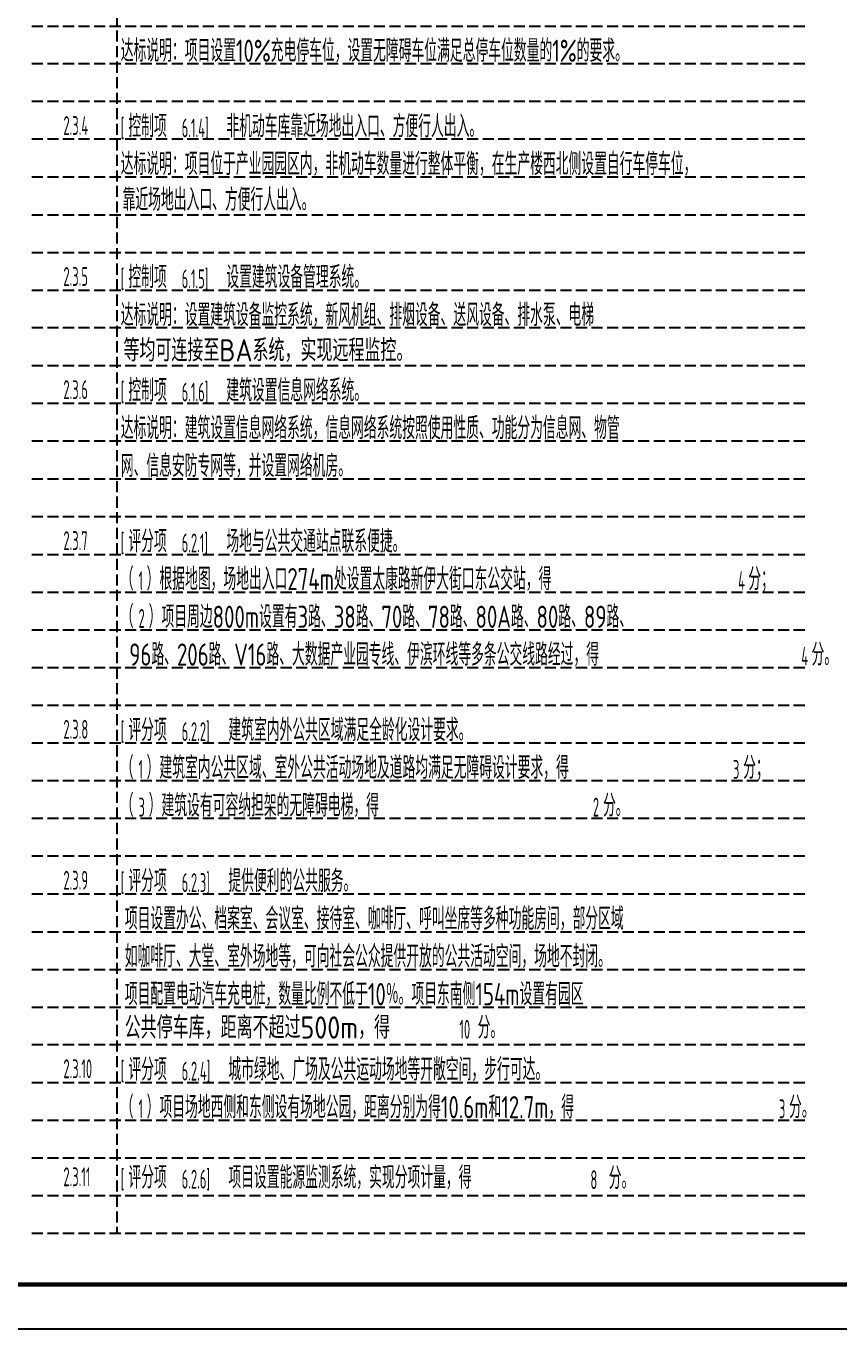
# Model space of a CAD drawing. Extents: x 1109697 to 1467097, y -139975 to 53891.
# Drawn here: x 1234908 to 1253208, y -139975 to -110628 of the extents above; entities that cross this region are included whole.
import ezdxf

# ---------------------------------------------------------------- set-up
doc = ezdxf.new("R2010")
doc.units = 0
doc.header["$LTSCALE"] = 1000
doc.header["$MEASUREMENT"] = 0
doc.linetypes.add('DASH', pattern=[0.35, 0.25, -0.1])
doc.layers.add('0稿纸', color=2, linetype='DASH', plot=False)
doc.layers.add('PUB_TEXT', color=7, linetype='Continuous')
doc.layers.add('PUB_TITLE', color=4, linetype='Continuous')
doc.styles.get("Standard").update_dxf_attribs({"font": 'gbenor.shx', "bigfont": 'gbcbig.shx'})

msp = doc.modelspace()

# ---------------------------------------------------------------- linework, layer by layer
at = {"layer": '0稿纸'}
for p, q in [((1236954, -83428, 0), (1236954, -137828, 0)), ((1235038, -110628, 0), (1252438, -110628, 0)), ((1252438, -111478, 0), (1235038, -111478, 0)), ((1252438, -112328, 0), (1235038, -112328, 0)), ((1252438, -113178, 0), (1235038, -113178, 0)), ((1252438, -114028, 0), (1235038, -114028, 0)), ((1235038, -114878, 0), (1252438, -114878, 0)), ((1235038, -115728, 0), (1252438, -115728, 0)), ((1235038, -116578, 0), (1252438, -116578, 0)), ((1252438, -117428, 0), (1235038, -117428, 0)), ((1252438, -118278, 0), (1235038, -118278, 0)), ((1252438, -119128, 0), (1235038, -119128, 0)), ((1252438, -119978, 0), (1235038, -119978, 0)), ((1235038, -120828, 0), (1252438, -120828, 0)), ((1235038, -121678, 0), (1252438, -121678, 0)), ((1235038, -122528, 0), (1252438, -122528, 0)), ((1235038, -123378, 0), (1252438, -123378, 0)), ((1235038, -124228, 0), (1252438, -124228, 0)), ((1235038, -125078, 0), (1252438, -125078, 0)), ((1235038, -125928, 0), (1252438, -125928, 0)), ((1252438, -126778, 0), (1235038, -126778, 0)), ((1252438, -127628, 0), (1235038, -127628, 0)), ((1252438, -128478, 0), (1235038, -128478, 0)), ((1252438, -129328, 0), (1235038, -129328, 0)), ((1235038, -130178, 0), (1252438, -130178, 0)), ((1235038, -131028, 0), (1252438, -131028, 0)), ((1235038, -131878, 0), (1252438, -131878, 0)), ((1235038, -132728, 0), (1252438, -132728, 0)), ((1252438, -133578, 0), (1235038, -133578, 0)), ((1252438, -134428, 0), (1235038, -134428, 0)), ((1252438, -135278, 0), (1235038, -135278, 0)), ((1252438, -136128, 0), (1235038, -136128, 0)), ((1252438, -136978, 0), (1235038, -136978, 0)), ((1252438, -137828, 0), (1235038, -137828, 0))]:
    msp.add_line(p, q, dxfattribs=at)
at = {"layer": 'PUB_TITLE'}
msp.add_lwpolyline([(1193797, -139975), (1277897, -139975), (1277897, -80575), (1193797, -80575)], close=True, dxfattribs=at)
at = {"layer": 'PUB_TITLE', "const_width": 100}
msp.add_lwpolyline([(1196297, -138975), (1276897, -138975), (1276897, -81575), (1196297, -81575)], close=True, dxfattribs=at)

# ---------------------------------------------------------------- texts
at = {"color": 18, "true_color": 0x000000, "char_height": 500, "attachment_point": 1}
for s, insert, width in [('等均可连接至BA系统，实现远程监控。', (1237100, -117682), 7269.13), ('公共停车库，距离不超过500m，得', (1237128, -132935), 7220.31)]:
    msp.add_mtext(s, dxfattribs=dict(at, insert=insert, width=width))
at = {"layer": 'PUB_TEXT'}
for s, height, width, p in [('达标说明：项目设置10%%%充电停车位，设置无障碍车位满足总停车位数量的1%%%的要求。', 500, 0.8, (1237040, -111434, 0)), ('2.3.4', 425, 0.564706, (1235749, -113081, 0)), ('[', 425, 0.564706, (1237040, -113134, 0)), ('控制项', 500, 0.8, (1237212, -113134, 0)), ('6.1.4]', 425, 0.564706, (1238412, -113134, 0)), ('非机动车库靠近场地出入口、方便行人出入。', 500, 0.8, (1239417, -113134, 0)), ('达标说明：项目位于产业园园区内，非机动车数量进行整体平衡，在生产楼西北侧设置自行车停车位，', 500, 0.8, (1237040, -113984, 0)), ('靠近场地出入口、方便行人出入。', 500, 0.8, (1237081, -114789, 0)), ('2.3.5', 425, 0.564706, (1235749, -116481, 0)), ('[', 425, 0.564706, (1237040, -116534, 0)), ('控制项', 500, 0.8, (1237212, -116534, 0)), ('6.1.5]', 425, 0.564706, (1238412, -116534, 0)), ('设置建筑设备管理系统。', 500, 0.8, (1239417, -116534, 0)), ('达标说明：设置建筑设备监控系统，新风机组、排烟设备、送风设备、排水泵、电梯', 500, 0.8, (1237040, -117384, 0)), ('控制项', 500, 0.8, (1237212, -119084, 0)), ('建筑设置信息网络系统。', 500, 0.8, (1239417, -119084, 0)), ('2.3.6', 425, 0.564706, (1235749, -119031, 0)), ('[', 425, 0.564706, (1237040, -119084, 0)), ('6.1.6]', 425, 0.564706, (1238412, -119084, 0)), ('达标说明：建筑设置信息网络系统，信息网络系统按照使用性质、功能分为信息网、物管', 500, 0.8, (1237040, -119934, 0)), ('网、信息安防专网等，并设置网络机房。', 500, 0.8, (1237040, -120784, 0)), ('2.3.7', 425, 0.564706, (1235749, -122431, 0)), ('[', 425, 0.564706, (1237040, -122484, 0)), ('评分项', 500, 0.8, (1237212, -122484, 0)), ('6.2.1]', 425, 0.564706, (1238412, -122484, 0)), ('场地与公共交通站点联系便捷。', 500, 0.8, (1239417, -122484, 0)), ('（', 500, 0.8, (1237040, -123334, 0)), ('1', 425, 0.564706, (1237440, -123334, 0)), ('4', 425, 0.564706, (1250939, -123334, 0)), ('分；', 500, 0.8, (1251168, -123334, 0)), ('（', 500, 0.8, (1237040, -124184, 0)), ('2', 425, 0.564706, (1237440, -124184, 0)), ('4', 425, 0.564706, (1252362, -125034, 0)), ('分。', 500, 0.8, (1252591, -125034, 0)), ('评分项', 500, 0.8, (1237212, -126734, 0)), ('建筑室内外公共区域满足全龄化设计要求。', 500, 0.8, (1239463, -126734, 0)), ('2.3.8', 425, 0.564706, (1235749, -126681, 0)), ('[', 425, 0.564706, (1237040, -126734, 0)), ('6.2.2]', 425, 0.564706, (1238412, -126734, 0)), ('（', 500, 0.8, (1237040, -127584, 0)), ('）建筑室内公共区域、室外公共活动场地及道路均满足无障碍设计要求，得', 500, 0.8, (1237623, -127584, 0)), ('分；', 500, 0.8, (1251052, -127584, 0)), ('1', 425, 0.564706, (1237440, -127584, 0)), ('3', 425, 0.564706, (1250823, -127584, 0)), ('（', 500, 0.8, (1237040, -128434, 0)), ('）建筑设有可容纳担架的无障碍电梯，得', 500, 0.8, (1237669, -128434, 0)), ('分。', 500, 0.8, (1247897, -128434, 0)), ('3', 425, 0.564706, (1237440, -128434, 0)), ('2', 425, 0.564706, (1247669, -128434, 0)), ('2.3.9', 425, 0.564706, (1235749, -130081, 0)), ('[', 425, 0.564706, (1237040, -130134, 0)), ('评分项', 500, 0.8, (1237212, -130134, 0)), ('6.2.3]', 425, 0.564706, (1238412, -130134, 0)), ('提供便利的公共服务。', 500, 0.8, (1239463, -130134, 0)), ('项目设置办公、档案室、会议室、接待室、咖啡厅、呼叫坐席等多种功能房间，部分区域', 500, 0.8, (1237131, -130984, 0)), ('如咖啡厅、大堂、室外场地等，可向社会公众提供开放的公共活动空间，场地不封闭。', 500, 0.8, (1237131, -131834, 0)), ('项目配置电动汽车充电桩，数量比例不低于10％。项目东南侧154m设置有园区', 500, 0.8, (1237131, -132684, 0)), ('分。', 500, 0.8, (1245075, -133438, 0)), ('10', 425, 0.564706, (1244664, -133438, 0)), ('城市绿地、广场及公共运动场地等开敞空间，步行可达。', 500, 0.8, (1239463, -134380, 0)), ('2.3.10', 425, 0.564706, (1235749, -134327, 0)), ('[', 425, 0.564706, (1237040, -134380, 0)), ('评分项', 500, 0.8, (1237212, -134380, 0)), ('6.2.4]', 425, 0.564706, (1238412, -134380, 0)), ('（', 500, 0.8, (1237040, -135230, 0)), ('分。', 500, 0.8, (1252086, -135230, 0)), ('1', 425, 0.564706, (1237440, -135230, 0)), ('3', 425, 0.564706, (1251858, -135230, 0)), ('2.3.11', 425, 0.564706, (1235749, -136761, 0)), ('[', 425, 0.564706, (1237040, -136814, 0)), ('评分项', 500, 0.8, (1237212, -136814, 0)), ('6.2.6]', 425, 0.564706, (1238412, -136814, 0)), ('项目设置能源监测系统，实现分项计量，得', 500, 0.8, (1239463, -136814, 0)), ('8', 425, 0.564706, (1247614, -136826, 0)), ('分。', 500, 0.8, (1248026, -136826, 0))]:
    msp.add_text(s, height=height, dxfattribs=dict(at, width=width)).set_placement(p)
at = {"layer": 'PUB_TEXT', "color": 18, "true_color": 0x000000, "width": 0.8}
for s, p in [('）根据地图，场地出入口274m处设置太康路新伊大街口东公交站，得', (1237623, -123334, 0)), ('）项目周边800m设置有3路、38路、70路、78路、80A路、80路、89路、', (1237669, -124184, 0)), ('96路、206路、V16路、大数据产业园专线、伊滨环线等多条公交线路经过，得', (1237232, -125034, 0)), ('）项目场地西侧和东侧设有场地公园，距离分别为得10.6m和12.7m，得', (1237623, -135230, 0))]:
    msp.add_text(s, height=500, dxfattribs=at).set_placement(p)

doc.saveas('drawing.dxf')
